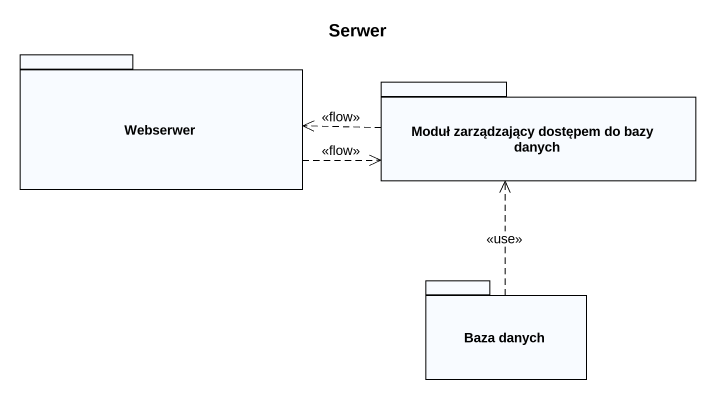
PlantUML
@startuml
title Serwer
package Webserwer {
}
package "Moduł zarządzający dostępem do bazy danych" as Moduł_zarządzający_dostępem {
}
package "Baza danych" as Baza_danych {
}
Webserwer .right.> Moduł_zarządzający_dostępem : <<flow>>
Moduł_zarządzający_dostępem .left.> Webserwer : <<flow>>
Baza_danych .up.> Moduł_zarządzający_dostępem : <<use>>
@enduml
